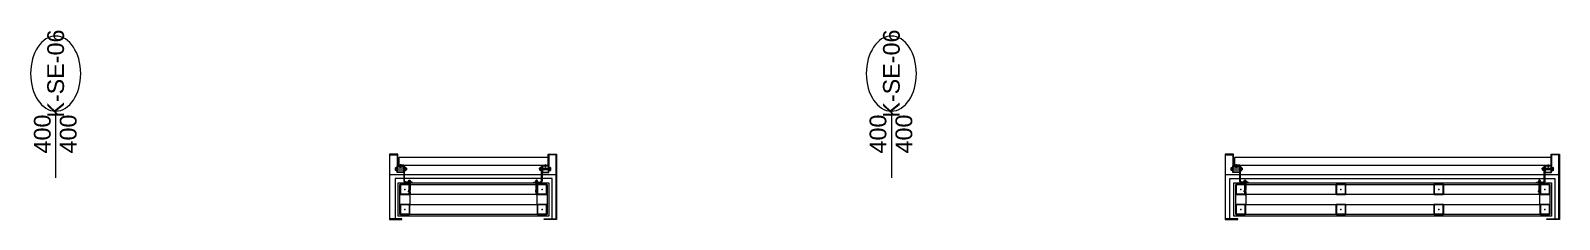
# Model space of a CAD drawing. Extents: x -1286 to 34975, y -230 to 6637.
# Drawn here: x 1226 to 2141, y 1331 to 1444 of the extents above; entities that cross this region are included whole.
import ezdxf
from ezdxf.enums import TextEntityAlignment as Align

# ---------------------------------------------------------------- set-up
doc = ezdxf.new("R2010")
doc.units = 0
doc.header["$LTSCALE"] = 20
doc.layers.get('0').update_dxf_attribs({"color": 9, "lineweight": 9})
for name, color, linetype, lineweight in [('06D', 9, 'Continuous', 9), ('10', 9, 'Continuous', 9), ('10A', 9, 'Continuous', 9), ('11', 9, 'Continuous', 9), ('22', 8, 'Continuous', 9), ('33', 9, 'BATTING', 9)]:
    doc.layers.add(name, color=color, linetype=linetype, lineweight=lineweight)
doc.styles.add('Arial', font='arial.ttf', dxfattribs={"height": 2.5})
doc.linetypes.add('BATTING', pattern='A,0.0001,-0.1,[134,ltypeshp.shx,S=0.1,R=0,X=-0.1,Y=0],-0.2,[134,ltypeshp.shx,S=0.1,R=180,X=0.1,Y=0],-0.1', length=0.4001)

# ---------------------------------------------------------------- blocks, each defined once
blk = doc.blocks.new('0_doorno')
blk.add_lwpolyline([(4.5, 0), (12.5, 0)])
blk.add_ellipse((0, 0), major_axis=(-4.5, 0), ratio=0.666667)
at = {"style": 'Arial'}
blk.add_attdef('YUKSEKLIK', text='', height=2, dxfattribs=at).set_placement((5, 5.9), align=Align.TOP_LEFT)
blk.add_attdef('KAPINO', text='', height=1.4, dxfattribs=at).set_placement((-0.02, -0.04), align=Align.MIDDLE)
blk.add_attdef('GENISLIK', text='', height=2, dxfattribs=at).set_placement((5, -1.89), align=Align.BOTTOM_LEFT)
blk = doc.blocks.new('cxvxv')
for p, q in [((-21988.4, 8560.98, 0), (-21988.4, 8560.32, 0)), ((-21988.4, 8560.32, 0), (-21986.64, 8560.32, 0)), ((-21988.4, 8555.4, 0), (-21986.64, 8555.4, 0)), ((-21988.4, 8554.74, 0), (-21988.4, 8555.4, 0)), ((-21986.86, 8561.07, 0), (-21988.18, 8561.07, 0)), ((-21986.86, 8554.65, 0), (-21988.17, 8554.65, 0)), ((-21988.02, 8561.25, 0), (-21987.03, 8561.3, 0)), ((-21988.02, 8561.25, 0), (-21988, 8561.26, 0)), ((-21988, 8561.23, 0), (-21988.02, 8561.25, 0)), ((-21988.02, 8561.13, 0), (-21987.03, 8561.19, 0)), ((-21988.02, 8561.13, 0), (-21988, 8561.14, 0)), ((-21988, 8561.11, 0), (-21988.02, 8561.13, 0)), ((-21988.02, 8560.32, 0), (-21987.02, 8560.32, 0)), ((-21988.02, 8560.28, 0), (-21988.02, 8560.32, 0)), ((-21988.02, 8560.11, 0), (-21988.02, 8555.61, 0)), ((-21988.02, 8555.44, 0), (-21988.02, 8555.4, 0)), ((-21988.02, 8555.4, 0), (-21987.02, 8555.4, 0)), ((-21988, 8561.3, 0), (-21987.94, 8561.35, 0)), ((-21988, 8561.26, 0), (-21988, 8561.3, 0)), ((-21988, 8561.14, 0), (-21988, 8561.23, 0)), ((-21988, 8561.07, 0), (-21988, 8561.11, 0)), ((-21987.96, 8560.98, 0), (-21987.96, 8560.32, 0)), ((-21987.96, 8554.74, 0), (-21987.96, 8555.4, 0)), ((-21987.54, 8561.35, 0), (-21987.94, 8561.35, 0)), ((-21987.7, 8561.05, 0), (-21987.7, 8561.08, 0)), ((-21987.7, 8561.07, 0), (-21987.7, 8561.07, 0)), ((-21987.54, 8561.35, 0), (-21987.1, 8561.35, 0)), ((-21987.03, 8561.3, 0), (-21987.1, 8561.35, 0)), ((-21987.08, 8560.64, 0), (-21987.08, 8560.98, 0)), ((-21987.08, 8560.64, 0), (-21987.08, 8560.32, 0)), ((-21987.08, 8555.08, 0), (-21987.08, 8555.4, 0)), ((-21987.08, 8555.08, 0), (-21987.08, 8554.74, 0)), ((-21987.06, 8560.32, 0), (-21987.06, 8560.28, 0)), ((-21987.06, 8555.61, 0), (-21987.06, 8560.11, 0)), ((-21987.06, 8555.4, 0), (-21987.06, 8555.44, 0)), ((-21987.05, 8561.32, 0), (-21987.03, 8561.3, 0)), ((-21987.03, 8561.3, 0), (-21987.05, 8561.28, 0)), ((-21987.03, 8561.3, 0), (-21987.05, 8561.29, 0)), ((-21987.05, 8561.28, 0), (-21987.05, 8561.2, 0)), ((-21987.05, 8561.2, 0), (-21987.03, 8561.19, 0)), ((-21987.03, 8561.19, 0), (-21987.05, 8561.17, 0)), ((-21987.05, 8561.17, 0), (-21987.05, 8561.08, 0)), ((-21987.05, 8561.08, 0), (-21987.03, 8561.07, 0)), ((-21987.02, 8560.32, 0), (-21987.02, 8560.28, 0)), ((-21987.02, 8555.61, 0), (-21987.02, 8560.11, 0)), ((-21987.02, 8555.4, 0), (-21987.02, 8555.44, 0)), ((-21986.64, 8560.32, 0), (-21986.64, 8560.98, 0)), ((-21986.64, 8555.4, 0), (-21986.64, 8554.74, 0))]:
    blk.add_line(p, q)
at = {"elevation": 0}
for points in [[(-21986.3, 8560.11), (-21988.7, 8560.11), (-21988.7, 8560.28), (-21986.3, 8560.28)], [(-21986.3, 8555.61), (-21988.7, 8555.61), (-21988.7, 8555.44), (-21986.3, 8555.44)]]:
    blk.add_lwpolyline(points, close=True, dxfattribs=at)
for points in [[(-21987.98, 8560.28), (-21987.98, 8560.32)], [(-21987.98, 8560.11), (-21987.98, 8555.61)], [(-21987.98, 8555.44), (-21987.98, 8555.4)]]:
    blk.add_lwpolyline(points, dxfattribs=at)
for centre, radius, start, end in [((-21988.18, 8560.75, 0), 0.315, 45.8497, 134.1503), ((-21988.18, 8554.97, 0), 0.315, 225.8497, 314.1503), ((-21987.52, 8559.95, 0), 1.12, 66.87008, 113.12992), ((-21987.52, 8559.95, 0), 1.12, 66.87008, 113.12992), ((-21987.52, 8555.77, 0), 1.12, 246.87008, 293.12992), ((-21987.52, 8555.77, 0), 1.12, 246.87008, 293.12992), ((-21986.86, 8560.76, 0), 0.313, 45.44896, 134.55104), ((-21986.86, 8554.96, 0), 0.313, 225.44896, 314.55104)]:
    blk.add_arc(centre, radius, start, end)
blk = doc.blocks.new('VIDA')
for p, q in [((-18072, 6523.9), (-18071.9, 6524)), ((-18071.9, 6523.8), (-18072, 6523.9)), ((-18071.9, 6524), (-18070.1, 6524.7)), ((-18069.6, 6522.9), (-18071.9, 6523.8)), ((-18069.7, 6524.9), (-18070.6, 6523.2)), ((-18070.6, 6523.2), (-18070.1, 6524.7)), ((-18070.1, 6524.7), (-18069.9, 6525.1)), ((-18069.9, 6525.1), (-18070.1, 6524.1)), ((-18070.1, 6524.1), (-18070, 6524.3)), ((-18070, 6524.3), (-18069.8, 6525.1)), ((-18069.9, 6525.1), (-18069.8, 6525.1)), ((-18069.8, 6525.1), (-18069.7, 6524.9)), ((-18069.7, 6524.9), (-18069.3, 6525)), ((-18069.6, 6522.8), (-18069.1, 6525)), ((-18069.6, 6522.8), (-18069.6, 6522.9)), ((-18069.4, 6522.4), (-18069.6, 6522.8)), ((-18068.9, 6525.3), (-18069.4, 6522.4)), ((-18069.3, 6522.4), (-18069.4, 6522.4)), ((-18069.3, 6522.4), (-18068.9, 6525.3)), ((-18069.3, 6525), (-18069.1, 6525)), ((-18069.1, 6522.8), (-18069.3, 6522.4)), ((-18069.1, 6525), (-18068.9, 6525.3)), ((-18068.7, 6522.8), (-18069.1, 6522.8)), ((-18068.9, 6525.3), (-18068.9, 6525.3)), ((-18068.9, 6525.3), (-18068.7, 6525)), ((-18068.7, 6522.8), (-18068.2, 6525)), ((-18068.7, 6525), (-18068.2, 6525)), ((-18068.5, 6522.4), (-18068.7, 6522.8)), ((-18068, 6525.3), (-18068.5, 6522.4)), ((-18068.4, 6522.4), (-18068.5, 6522.4)), ((-18068.4, 6522.4), (-18067.9, 6525.3)), ((-18068.2, 6522.8), (-18068.4, 6522.4)), ((-18068.2, 6522.8), (-18068.4, 6522.4)), ((-18068.2, 6525), (-18068, 6525.3)), ((-18067.7, 6525), (-18068.2, 6522.8)), ((-18067.7, 6522.8), (-18068.2, 6522.8)), ((-18067.9, 6525.3), (-18068, 6525.3)), ((-18067.9, 6525.3), (-18067.7, 6525)), ((-18067.7, 6522.8), (-18067.2, 6525)), ((-18067.7, 6525), (-18067.2, 6525)), ((-18067.5, 6522.4), (-18067.7, 6522.8)), ((-18067, 6525.3), (-18067.5, 6522.4)), ((-18067.4, 6522.4), (-18067.5, 6522.4)), ((-18067.4, 6522.4), (-18066.9, 6525.3)), ((-18067.2, 6522.8), (-18067.4, 6522.4)), ((-18067.2, 6522.8), (-18067.4, 6522.4)), ((-18067.2, 6525), (-18067, 6525.3)), ((-18066.7, 6525), (-18067.2, 6522.8)), ((-18066.7, 6522.8), (-18067.2, 6522.8)), ((-18066.9, 6525.3), (-18067, 6525.3)), ((-18066.9, 6525.3), (-18066.7, 6525)), ((-18066.3, 6525), (-18066.7, 6525)), ((-18066.7, 6522.8), (-18066.3, 6525)), ((-18066.5, 6522.4), (-18066.7, 6522.8)), ((-18066.1, 6525.3), (-18066.5, 6522.4)), ((-18066.5, 6522.4), (-18066, 6525.3)), ((-18066.3, 6522.8), (-18066.5, 6522.4)), ((-18066.3, 6522.8), (-18066.5, 6522.4)), ((-18066.5, 6522.4), (-18066.5, 6522.4)), ((-18066.3, 6525), (-18066.1, 6525.3)), ((-18065.8, 6525), (-18066.3, 6522.8)), ((-18066.3, 6522.8), (-18065.8, 6522.8)), ((-18066, 6525.3), (-18066.1, 6525.3)), ((-18066, 6525.3), (-18065.8, 6525)), ((-18065.8, 6522.8), (-18065.3, 6525)), ((-18065.8, 6525), (-18065.3, 6525)), ((-18065.6, 6522.4), (-18065.8, 6522.8)), ((-18065.1, 6525.3), (-18065.6, 6522.4)), ((-18065.5, 6522.4), (-18065.6, 6522.4)), ((-18065.5, 6522.4), (-18065, 6525.3)), ((-18065.3, 6522.8), (-18065.5, 6522.4)), ((-18065.3, 6522.8), (-18065.5, 6522.4)), ((-18065.3, 6525), (-18065.1, 6525.3)), ((-18064.8, 6525), (-18065.3, 6522.8)), ((-18064.8, 6522.8), (-18065.3, 6522.8)), ((-18065.1, 6525.3), (-18065, 6525.3)), ((-18065, 6525.3), (-18064.8, 6525)), ((-18064.8, 6525), (-18064.3, 6525)), ((-18064.8, 6522.8), (-18064.3, 6525)), ((-18064.6, 6522.4), (-18064.8, 6522.8)), ((-18064.1, 6525.3), (-18064.6, 6522.4)), ((-18064.5, 6522.4), (-18064.6, 6522.4)), ((-18064.5, 6522.4), (-18064, 6525.3)), ((-18064.3, 6522.8), (-18064.5, 6522.4)), ((-18064.3, 6522.8), (-18064.5, 6522.4)), ((-18064.3, 6525), (-18064.1, 6525.3)), ((-18063.8, 6525), (-18064.3, 6522.8)), ((-18063.8, 6522.8), (-18064.3, 6522.8)), ((-18064, 6525.3), (-18064.1, 6525.3)), ((-18064, 6525.3), (-18063.8, 6525)), ((-18063.8, 6522.8), (-18062, 6525)), ((-18062, 6525), (-18063.8, 6525)), ((-18063.6, 6522.4), (-18063.8, 6522.8)), ((-18063.6, 6522.4), (-18061.7, 6525.3)), ((-18061.8, 6525.3), (-18063.6, 6522.4)), ((-18062, 6522.8), (-18063.6, 6522.4)), ((-18062, 6522.8), (-18063.6, 6522.4)), ((-18063.6, 6522.4), (-18063.6, 6522.4)), ((-18061.5, 6525), (-18063.4, 6522.8)), ((-18063.4, 6522.8), (-18061.5, 6522.8)), ((-18061.7, 6525.3), (-18063.2, 6525.3)), ((-18062.7, 6522.4), (-18061.5, 6522.8)), ((-18062.6, 6522.4), (-18062.1, 6525.3)), ((-18062.4, 6522.8), (-18062.6, 6522.4)), ((-18062.4, 6522.8), (-18062.6, 6522.4)), ((-18062.6, 6522.4), (-18061.3, 6522.4)), ((-18062.4, 6525), (-18062.2, 6525.3)), ((-18061.5, 6525), (-18062.4, 6525)), ((-18061.5, 6522.8), (-18062.4, 6525)), ((-18061.9, 6525), (-18062.4, 6522.8)), ((-18061.9, 6522.8), (-18062.4, 6522.8)), ((-18062.2, 6525.3), (-18062.1, 6525.3)), ((-18062.2, 6525.3), (-18061.3, 6522.4)), ((-18062.1, 6525.3), (-18061.9, 6525)), ((-18062, 6525), (-18061.8, 6525.3)), ((-18061.9, 6525), (-18061.4, 6525)), ((-18061.9, 6522.8), (-18061.4, 6525)), ((-18061.7, 6522.4), (-18061.9, 6522.8)), ((-18061.2, 6525.3), (-18061.7, 6522.4)), ((-18061.7, 6525.3), (-18061.5, 6525)), ((-18061.6, 6522.4), (-18061.7, 6522.4)), ((-18061.6, 6522.4), (-18061.2, 6525.3)), ((-18061.4, 6522.8), (-18061.6, 6522.4)), ((-18061.4, 6522.8), (-18061.6, 6522.4)), ((-18061.4, 6525), (-18061.2, 6525.3)), ((-18061, 6525), (-18061.4, 6522.8)), ((-18060.9, 6522.8), (-18061.4, 6522.8)), ((-18061.2, 6525.3), (-18061, 6525)), ((-18061.2, 6525.3), (-18061.2, 6525.3)), ((-18061, 6525), (-18060.5, 6525)), ((-18060.9, 6522.8), (-18060.5, 6525)), ((-18060.7, 6522.4), (-18060.9, 6522.8)), ((-18060.7, 6522.4), (-18060.2, 6525.3)), ((-18060.3, 6525.3), (-18060.7, 6522.4)), ((-18060.5, 6522.8), (-18060.7, 6522.4)), ((-18060.5, 6522.8), (-18060.7, 6522.4)), ((-18060.7, 6522.4), (-18060.7, 6522.4)), ((-18060.5, 6525), (-18060.3, 6525.3)), ((-18060, 6525), (-18060.5, 6522.8)), ((-18060.5, 6522.8), (-18060, 6522.8)), ((-18060.3, 6525.3), (-18060.2, 6525.3)), ((-18060.2, 6525.3), (-18060, 6525)), ((-18060, 6525), (-18059.5, 6525)), ((-18060, 6522.8), (-18059.5, 6525)), ((-18059.8, 6522.4), (-18060, 6522.8)), ((-18059.3, 6525.3), (-18059.8, 6522.4)), ((-18059.7, 6522.4), (-18059.8, 6522.4)), ((-18059.7, 6522.4), (-18059.2, 6525.3)), ((-18059.5, 6522.8), (-18059.7, 6522.4)), ((-18059.5, 6522.8), (-18059.7, 6522.4)), ((-18059.5, 6525), (-18059.3, 6525.3)), ((-18059.2, 6524), (-18059.5, 6522.8)), ((-18059.5, 6522.8), (-18059.2, 6522.8)), ((-18059.3, 6525.3), (-18059.2, 6525.3)), ((-18058.1, 6526.6), (-18059.2, 6526.6)), ((-18059.2, 6521.2), (-18059.2, 6526.6)), ((-18058.1, 6521.2), (-18059.2, 6521.2))]:
    blk.add_line(p, q)
for points in [[(-18068.7, 6525), (-18069.1, 6522.8)], [(-18057.2, 6524.3), (-18057.5, 6524), (-18057.5, 6523.8), (-18057.2, 6523.5)]]:
    blk.add_lwpolyline(points)
for centre, start, end in [((-18062.4, 6523.6), 7.50951, 35.24269), ((-18062.4, 6524.2), 324.75731, 352.49049)]:
    blk.add_arc(centre, 5.21, start, end)
blk = doc.blocks.new('çelik dübel')
at = {"ltscale": 7}
for p, q in [((-87.2, -2), (-85, 2)), ((-85, -6), (-85, 2)), ((-68, 2), (-85, 2)), ((-75, -6), (-75, 2)), ((-70, -6), (-70, 2)), ((-68, 3), (-58, 2)), ((-68, -7), (-68, 3)), ((-58, -6), (-58, 2)), ((-8.5, 2), (-58, 2)), ((-53, 1.5), (-58, 1.5)), ((-53, -6), (-53, 2)), ((-25, -6), (-25, 2)), ((-25, -6), (-23.9, 2)), ((-23, -6), (-21.9, 2)), ((-21, -6), (-19.9, 2)), ((-19, -6), (-17.9, 2)), ((-17, -6), (-15.9, 2)), ((-85, -6), (-87.2, -2)), ((-68, -6), (-85, -6)), ((-68, -7), (-58, -6)), ((-53, -5.5), (-58, -5.5)), ((-8.5, -6), (-58, -6))]:
    blk.add_line(p, q, dxfattribs=at)
for p, q in [((-15, -6), (-13.9, 2)), ((-13, -6), (-11.9, 2)), ((-11, -6), (-10, 1.1)), ((-10, -9), (-10, 5)), ((-9, 5), (-10, 5)), ((-10, 3), (-10, 5)), ((-9, -9), (-9, 5)), ((-8.5, 2), (-8.5, 3)), ((-8.5, -4), (-8.5, 0)), ((-5, 4), (-7.5, 4)), ((-5, 1), (-7.5, 1)), ((-4, 2), (-4, 3)), ((-1, 2), (-4, 2)), ((-4, -4), (-4, 0)), ((-3, -6), (-1.9, 2)), ((-1, -6), (0, 1.1)), ((0, -5), (0, 1)), ((-10, -7), (-10, -9.1)), ((-9, -9), (-10, -9)), ((-8.5, -6), (-8.5, -7)), ((-5, -5), (-7.5, -5)), ((-5, -8), (-7.5, -8)), ((-4, -6), (-4, -7)), ((-1, -6), (-4, -6))]:
    blk.add_line(p, q)
for points in [[(-68, 0.6), (-67.4, 0.4), (-67, 0.1), (-66.6, -0.3), (-66.2, -0.8), (-65.9, -1.3), (-65.7, -1.9), (-65.4, -2.3), (-65.2, -2.8), (-65, -3.1), (-64.8, -3.3), (-64.6, -3.5), (-64.4, -3.6), (-64.2, -3.5), (-63.9, -3.5), (-63.7, -3.3), (-63.5, -3.1), (-63.2, -2.9), (-62.9, -2.6), (-62.7, -2.3), (-62.4, -2), (-62.1, -1.7), (-61.9, -1.4), (-61.6, -1.1), (-61.4, -0.9), (-61.2, -0.7), (-61, -0.6), (-60.8, -0.5), (-60.6, -0.5), (-60.4, -0.5), (-60.3, -0.7), (-60.1, -0.9), (-59.9, -1.1), (-59.8, -1.5), (-59.6, -1.9), (-59.4, -2.3), (-59.2, -2.7), (-58.9, -3), (-58.7, -3.3), (-58.4, -3.5), (-58, -3.5)], [(-68, -0.5), (-68, -0.5), (-67.9, -0.5), (-67.9, -0.5), (-67.8, -0.5), (-67.8, -0.6), (-67.7, -0.6), (-67.7, -0.6), (-67.6, -0.7), (-67.6, -0.7), (-67.6, -0.8), (-67.5, -0.8), (-67.5, -0.8), (-67.5, -0.9), (-67.4, -0.9), (-67.4, -0.9), (-67.3, -1), (-67.3, -1), (-67.3, -1.1), (-67.2, -1.1), (-67.2, -1.2), (-67.2, -1.2), (-67.1, -1.3), (-67.1, -1.3), (-67.1, -1.4), (-67, -1.4), (-67, -1.5), (-67, -1.5), (-66.9, -1.6), (-66.9, -1.6), (-66.9, -1.7), (-66.9, -1.7), (-66.8, -1.8), (-66.8, -1.9), (-66.8, -1.9), (-66.7, -2), (-66.7, -2), (-66.7, -2.1), (-66.6, -2.2), (-66.6, -2.2), (-66.6, -2.3), (-66.6, -2.3), (-66.5, -2.4), (-66.5, -2.5), (-66.5, -2.5), (-66.4, -2.6), (-66.4, -2.7), (-66.4, -2.7), (-66.3, -2.8), (-66.3, -2.8), (-66.3, -2.9), (-66.3, -3), (-66.2, -3), (-66.2, -3.1), (-66.2, -3.1), (-66.1, -3.2), (-66.1, -3.2), (-66.1, -3.3), (-66, -3.4), (-66, -3.4), (-66, -3.5), (-65.9, -3.5), (-65.9, -3.6), (-65.9, -3.6), (-65.8, -3.7), (-65.8, -3.7), (-65.7, -3.8), (-65.7, -3.8), (-65.7, -3.9), (-65.6, -3.9), (-65.6, -4), (-65.5, -4), (-65.5, -4.1), (-65.4, -4.1), (-65.4, -4.1), (-65.3, -4.2), (-65.3, -4.2), (-65.2, -4.3), (-65.2, -4.3), (-65.1, -4.3), (-65, -4.4), (-65, -4.4), (-64.9, -4.4), (-64.9, -4.4), (-64.8, -4.5), (-64.7, -4.5), (-64.7, -4.5), (-64.6, -4.5), (-64.5, -4.5), (-64.5, -4.5), (-64.4, -4.5), (-64.3, -4.5), (-64.3, -4.5), (-64.2, -4.5), (-64.1, -4.5), (-64.1, -4.5), (-64, -4.5), (-64, -4.5), (-63.9, -4.5), (-63.8, -4.5), (-63.8, -4.5), (-63.7, -4.4), (-63.7, -4.4), (-63.6, -4.4), (-63.6, -4.4), (-63.5, -4.4), (-63.4, -4.3), (-63.4, -4.3), (-63.3, -4.3), (-63.3, -4.3), (-63.3, -4.2), (-63.2, -4.2), (-63.2, -4.2), (-63.1, -4.1), (-63.1, -4.1), (-63, -4.1), (-63, -4), (-62.9, -4), (-62.9, -4), (-62.9, -3.9), (-62.8, -3.9), (-62.8, -3.9), (-62.7, -3.8), (-62.7, -3.8), (-62.7, -3.8), (-62.6, -3.7), (-62.6, -3.7), (-62.5, -3.6), (-62.5, -3.6), (-62.5, -3.6), (-62.4, -3.5), (-62.4, -3.5), (-62.4, -3.5), (-62.3, -3.4), (-62.3, -3.4), (-62.2, -3.3), (-62.2, -3.3), (-62.2, -3.3), (-62.1, -3.2), (-62.1, -3.2), (-62.1, -3.1), (-62, -3.1), (-62, -3.1), (-62, -3), (-61.9, -3), (-61.9, -2.9), (-61.9, -2.9), (-61.8, -2.9), (-61.8, -2.8), (-61.7, -2.8), (-61.7, -2.7), (-61.7, -2.7), (-61.6, -2.6), (-61.6, -2.6), (-61.6, -2.6), (-61.5, -2.5), (-61.5, -2.5), (-61.5, -2.5), (-61.4, -2.4), (-61.4, -2.4), (-61.4, -2.3), (-61.3, -2.3), (-61.3, -2.3), (-61.3, -2.2), (-61.3, -2.2), (-61.2, -2.2), (-61.2, -2.1), (-61.2, -2.1), (-61.1, -2), (-61.1, -2), (-61.1, -2), (-61, -1.9), (-61, -1.9), (-61, -1.9), (-61, -1.9), (-60.9, -1.8), (-60.9, -1.8), (-60.9, -1.8), (-60.9, -1.8), (-60.9, -1.8), (-60.9, -1.7), (-60.8, -1.7), (-60.8, -1.7), (-60.8, -1.7), (-60.8, -1.7), (-60.8, -1.7), (-60.8, -1.8), (-60.7, -1.8), (-60.7, -1.8), (-60.7, -1.8), (-60.7, -1.9), (-60.7, -1.9), (-60.7, -1.9), (-60.6, -2), (-60.6, -2), (-60.6, -2.1), (-60.6, -2.1), (-60.6, -2.1), (-60.5, -2.2), (-60.5, -2.2), (-60.5, -2.3), (-60.5, -2.3), (-60.4, -2.4), (-60.4, -2.5), (-60.4, -2.5), (-60.4, -2.6), (-60.3, -2.6), (-60.3, -2.7), (-60.3, -2.7), (-60.3, -2.8), (-60.2, -2.8), (-60.2, -2.9), (-60.2, -3), (-60.1, -3), (-60.1, -3.1), (-60.1, -3.1), (-60, -3.2), (-60, -3.2), (-59.9, -3.3), (-59.9, -3.4), (-59.9, -3.4), (-59.8, -3.5), (-59.8, -3.5), (-59.7, -3.6), (-59.7, -3.6), (-59.6, -3.7), (-59.6, -3.8), (-59.5, -3.8), (-59.5, -3.9), (-59.4, -3.9), (-59.3, -4), (-59.3, -4), (-59.2, -4.1), (-59.1, -4.2), (-59, -4.2), (-58.9, -4.3), (-58.8, -4.3), (-58.6, -4.4), (-58.4, -4.4), (-58.2, -4.5), (-58, -4.5)]]:
    blk.add_lwpolyline(points)
for centre, start, end in [((-7.5, 3), 90, 180), ((-7.5, 2), 180, 270), ((-7.5, 0), 90, 180), ((-5, 3), 0, 90), ((-5, 2), 270, 0), ((-5, 0), 0, 90), ((-1, 1), 0, 90), ((-7.5, -4), 180, 270), ((-7.5, -6), 90, 180), ((-7.5, -7), 180, 270), ((-5, -4), 270, 0), ((-5, -6), 0, 90), ((-5, -7), 270, 0), ((-1, -5), 270, 0)]:
    blk.add_arc(centre, 1, start, end)
blk = doc.blocks.new('kjdol')
at = {"elevation": -249.79}
for points in [[(77397.97, 60089.9), (77397.97, 60085.9), (77393.97, 60085.9), (77393.97, 60089.9)], [(77397.77, 60089.7), (77397.77, 60086.1), (77394.17, 60086.1), (77394.17, 60089.7)]]:
    blk.add_lwpolyline(points, close=True, dxfattribs=at)
at = {"ltscale": 10, "elevation": -278.89}
blk.add_lwpolyline([(77394.12, 60089.89), (77403.28, 60089.89, 0.460237), (77404.18, 60090.79), (77404.18, 60094.89), (77403.78, 60094.89), (77403.78, 60091.29, -0.414214), (77402.78, 60090.29), (77394.12, 60090.29)], format="xyb", close=True, dxfattribs=at)
at = {"xscale": 0.1000000000058208, "yscale": 0.1000000000058208, "zscale": 0.1000000000058208, "rotation": 180}
blk.add_blockref('VIDA', (75587.75, 60740.29, -249.79), dxfattribs=at)
blk.add_blockref('cxvxv', (99383.5, 51530.11, -249.79))
at = {"extrusion": (0, 0, -1), "xscale": 0.1000000000058208, "yscale": 0.1000000000058208, "zscale": -0.0999999999999091}
blk.add_blockref('çelik dübel', (-77402.74, 60093.36, 459.25), dxfattribs=at)
blk = doc.blocks.new('prf-60x60')
for points in [[(-2.5, -6), (2.5, -6, 0.414214), (3, -5.5), (3, -0.5, 0.414214), (2.5, 0), (-2.5, 0, 0.414214), (-3, -0.5), (-3, -5.5, 0.414214)], [(-2.5, -5.7), (2.5, -5.7, 0.414214), (2.7, -5.5), (2.7, -0.5, 0.414214), (2.5, -0.3), (-2.5, -0.3, 0.414214), (-2.7, -0.5), (-2.7, -5.5, 0.414214)]]:
    blk.add_lwpolyline(points, format="xyb", close=True)
at = {"color": 252}
blk.add_point((0, -3), dxfattribs=at)

msp = doc.modelspace()

# ---------------------------------------------------------------- linework, layer by layer
at = {"layer": '06D'}
for points in [[(1440.84, 1357.5), (1540.24, 1357.5)], [(1940.84, 1357.5), (2140.24, 1357.5)]]:
    msp.add_lwpolyline(points, dxfattribs=at)
for points in [[(1528.84, 1339.5), (1528.84, 1345.5), (1452.84, 1345.5), (1452.84, 1339.5)], [(2128.84, 1339.5), (2128.84, 1345.5), (1952.84, 1345.5), (1952.84, 1339.5)]]:
    msp.add_lwpolyline(points, close=True, dxfattribs=at)
at = {"layer": '10A'}
for points in [[(1449.24, 1362.7), (1449.24, 1363), (1445.54, 1363), (1445.54, 1369.5), (1440.54, 1369.5), (1440.54, 1356.35), (1440.54, 1356.35), (1440.54, 1330.5), (1448.04, 1330.5), (1448.04, 1330.8), (1440.84, 1330.8)], [(1440.84, 1330.8), (1440.84, 1369.2), (1445.24, 1369.2), (1445.24, 1362.7), (1449.24, 1362.7)], [(1531.84, 1362.7), (1531.84, 1363), (1535.54, 1363), (1535.54, 1369.5), (1540.54, 1369.5), (1540.54, 1356.35), (1540.54, 1356.35), (1540.54, 1330.5), (1533.04, 1330.5), (1533.04, 1330.8), (1540.24, 1330.8)], [(1540.24, 1330.8), (1540.24, 1369.2), (1535.84, 1369.2), (1535.84, 1362.7), (1531.84, 1362.7)], [(1949.24, 1362.7), (1949.24, 1363), (1945.54, 1363), (1945.54, 1369.5), (1940.54, 1369.5), (1940.54, 1356.35), (1940.54, 1356.35), (1940.54, 1330.5), (1948.04, 1330.5), (1948.04, 1330.8), (1940.84, 1330.8)], [(1940.84, 1330.8), (1940.84, 1369.2), (1945.24, 1369.2), (1945.24, 1362.7), (1949.24, 1362.7)], [(2131.84, 1362.7), (2131.84, 1363), (2135.54, 1363), (2135.54, 1369.5), (2140.54, 1369.5), (2140.54, 1356.35), (2140.54, 1356.35), (2140.54, 1330.5), (2133.04, 1330.5), (2133.04, 1330.8), (2140.24, 1330.8)], [(2140.24, 1330.8), (2140.24, 1369.2), (2135.84, 1369.2), (2135.84, 1362.7), (2131.84, 1362.7)]]:
    msp.add_lwpolyline(points, dxfattribs=at)
for points in [[(1535.59, 1367.5), (1446.09, 1367.5), (1446.09, 1363), (1535.59, 1363)], [(2135.59, 1367.5), (1946.09, 1367.5), (1946.09, 1363), (2135.59, 1363)]]:
    msp.add_lwpolyline(points, close=True, dxfattribs=at)
at = {"layer": '11'}
for points in [[(1535.84, 1332.5), (1445.84, 1332.5), (1445.84, 1352.5), (1535.84, 1352.5)], [(1534.84, 1333.5), (1446.84, 1333.5), (1446.84, 1351.5), (1534.84, 1351.5)], [(2135.84, 1332.5), (1945.84, 1332.5), (1945.84, 1352.5), (2135.84, 1352.5)], [(2134.84, 1333.5), (1946.84, 1333.5), (1946.84, 1351.5), (2134.84, 1351.5)]]:
    msp.add_lwpolyline(points, close=True, dxfattribs=at)
at = {"layer": '33', "ltscale": 0.2}
for points in [[(1537.84, 1330.8), (1537.84, 1355), (1443.94, 1355), (1443.94, 1330.8)], [(1943.44, 1330.8), (1943.44, 1355), (2137.84, 1355), (2137.84, 1330.8)]]:
    msp.add_lwpolyline(points, dxfattribs=at)

# ---------------------------------------------------------------- block references
at = {"layer": '10', "rotation": 270}
for name, p in [('kjdol', (-58640.66, 78756.67, 249.79)), ('kjdol', (-58140.66, 78756.67, 249.79)), ('prf-60x60', (1452.84, 1348.5)), ('prf-60x60', (1534.84, 1348.5)), ('prf-60x60', (1952.84, 1348.5)), ('prf-60x60', (2012.84, 1348.5)), ('prf-60x60', (2071.34, 1348.5)), ('prf-60x60', (2134.84, 1348.5)), ('prf-60x60', (1452.84, 1336.5)), ('prf-60x60', (1534.84, 1336.5)), ('prf-60x60', (1952.84, 1336.5)), ('prf-60x60', (2012.84, 1336.5)), ('prf-60x60', (2071.34, 1336.5)), ('prf-60x60', (2134.84, 1336.5))]:
    msp.add_blockref(name, p, dxfattribs=at)
at = {"layer": '10', "xscale": -1, "rotation": 90}
for p in [(61621.74, 78756.67, 249.79), (62221.74, 78756.67, 249.79)]:
    msp.add_blockref('kjdol', p, dxfattribs=at)
at = {"layer": '22'}
ref = msp.add_blockref('0_doorno', (1240.84, 1417.83), dxfattribs=dict(at, xscale=-5, yscale=5, zscale=5, rotation=90))
ref.add_attrib('KAPINO', 'K-SE-06', dxfattribs={"layer": '0', "height": 10, "rotation": 90, "style": 'Arial'}).set_placement((1240.84, 1417.83), align=Align.MIDDLE)
ref.add_attrib('GENISLIK', '400', dxfattribs={"layer": '0', "height": 10, "rotation": 90, "style": 'Arial'}).set_placement((1240.84, 1370.01), align=Align.BOTTOM_LEFT)
ref.add_attrib('YUKSEKLIK', '400', dxfattribs={"layer": '0', "height": 10, "rotation": 90, "style": 'Arial'}).set_placement((1243.34, 1370.01), align=Align.TOP_LEFT)
ref = msp.add_blockref('0_doorno', (1740.84, 1417.83), dxfattribs=dict(at, xscale=-5, yscale=5, zscale=5, rotation=90))
ref.add_attrib('KAPINO', 'K-SE-06', dxfattribs={"layer": '0', "height": 10, "rotation": 90, "style": 'Arial'}).set_placement((1740.84, 1417.83), align=Align.MIDDLE)
ref.add_attrib('GENISLIK', '400', dxfattribs={"layer": '0', "height": 10, "rotation": 90, "style": 'Arial'}).set_placement((1740.84, 1370.01), align=Align.BOTTOM_LEFT)
ref.add_attrib('YUKSEKLIK', '400', dxfattribs={"layer": '0', "height": 10, "rotation": 90, "style": 'Arial'}).set_placement((1743.34, 1370.01), align=Align.TOP_LEFT)

doc.saveas('drawing.dxf')
